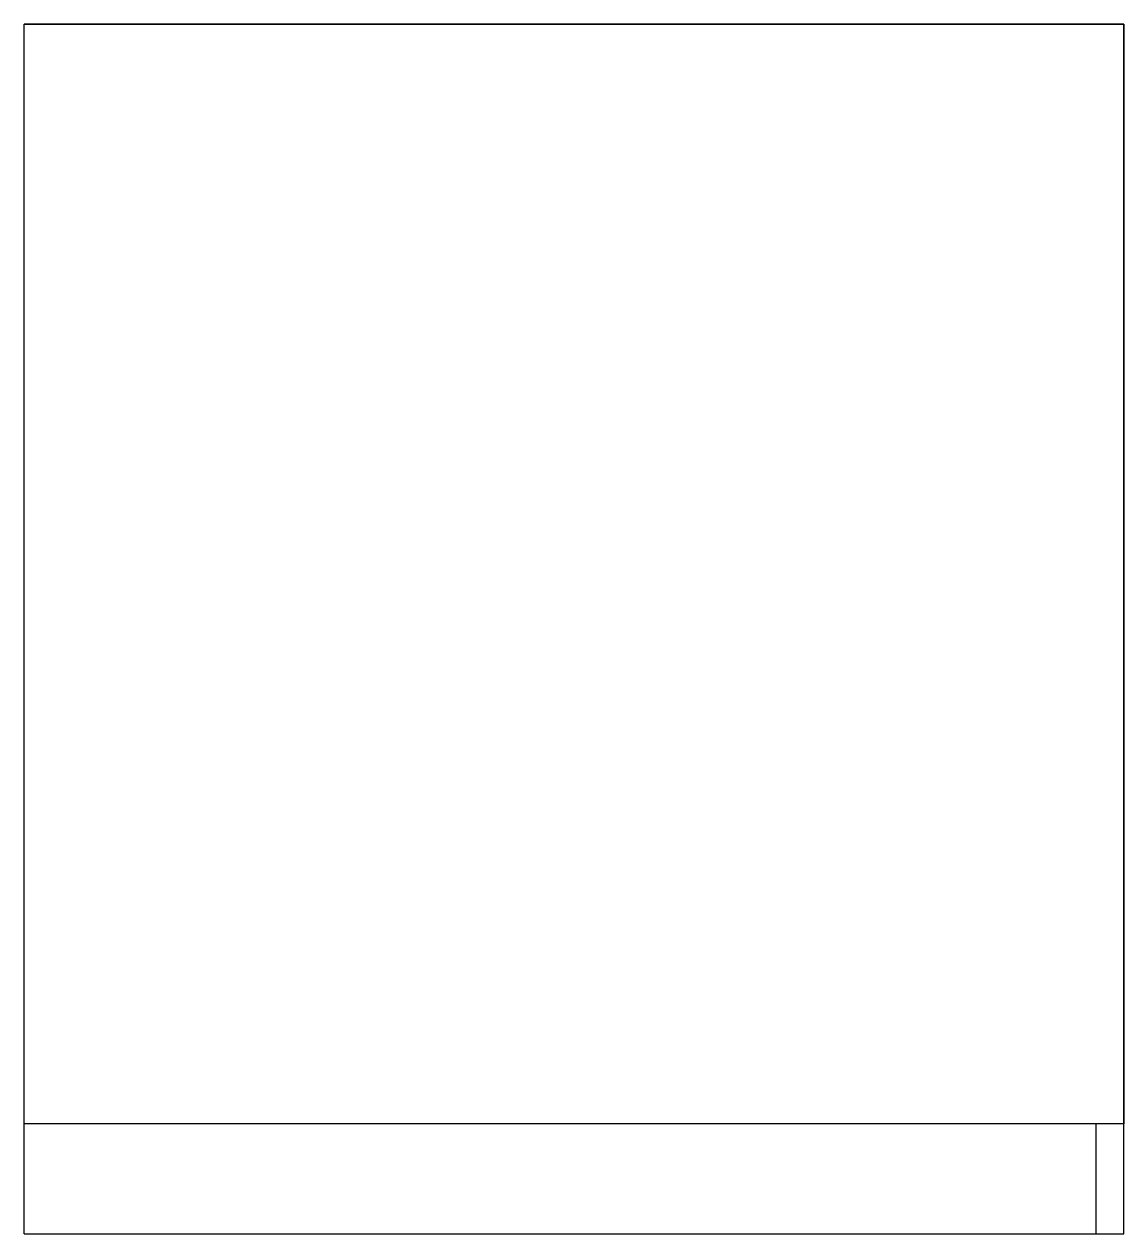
# Model space of a CAD drawing. Extents: x 0 to 100, y 0 to 110.
import ezdxf

# ---------------------------------------------------------------- set-up
doc = ezdxf.new("R2010")
doc.units = 0
doc.layers.get('0').update_dxf_attribs({"linetype": 'CONTINUOUS'})

msp = doc.modelspace()

# ---------------------------------------------------------------- linework, layer by layer
at = {"linetype": 'CONTINUOUS'}
for p, q in [((100, 110), (0, 110)), ((0, 0), (0, 110)), ((0, 110), (100, 110)), ((0, 0), (0, 110)), ((100, 0), (100, 110)), ((100, 110), (100, 10)), ((100, 10), (0, 10)), ((100, 10), (0, 10)), ((97.5, 0), (97.5, 10)), ((0, 0), (100, 0))]:
    msp.add_line(p, q, dxfattribs=at)

doc.saveas('drawing.dxf')
